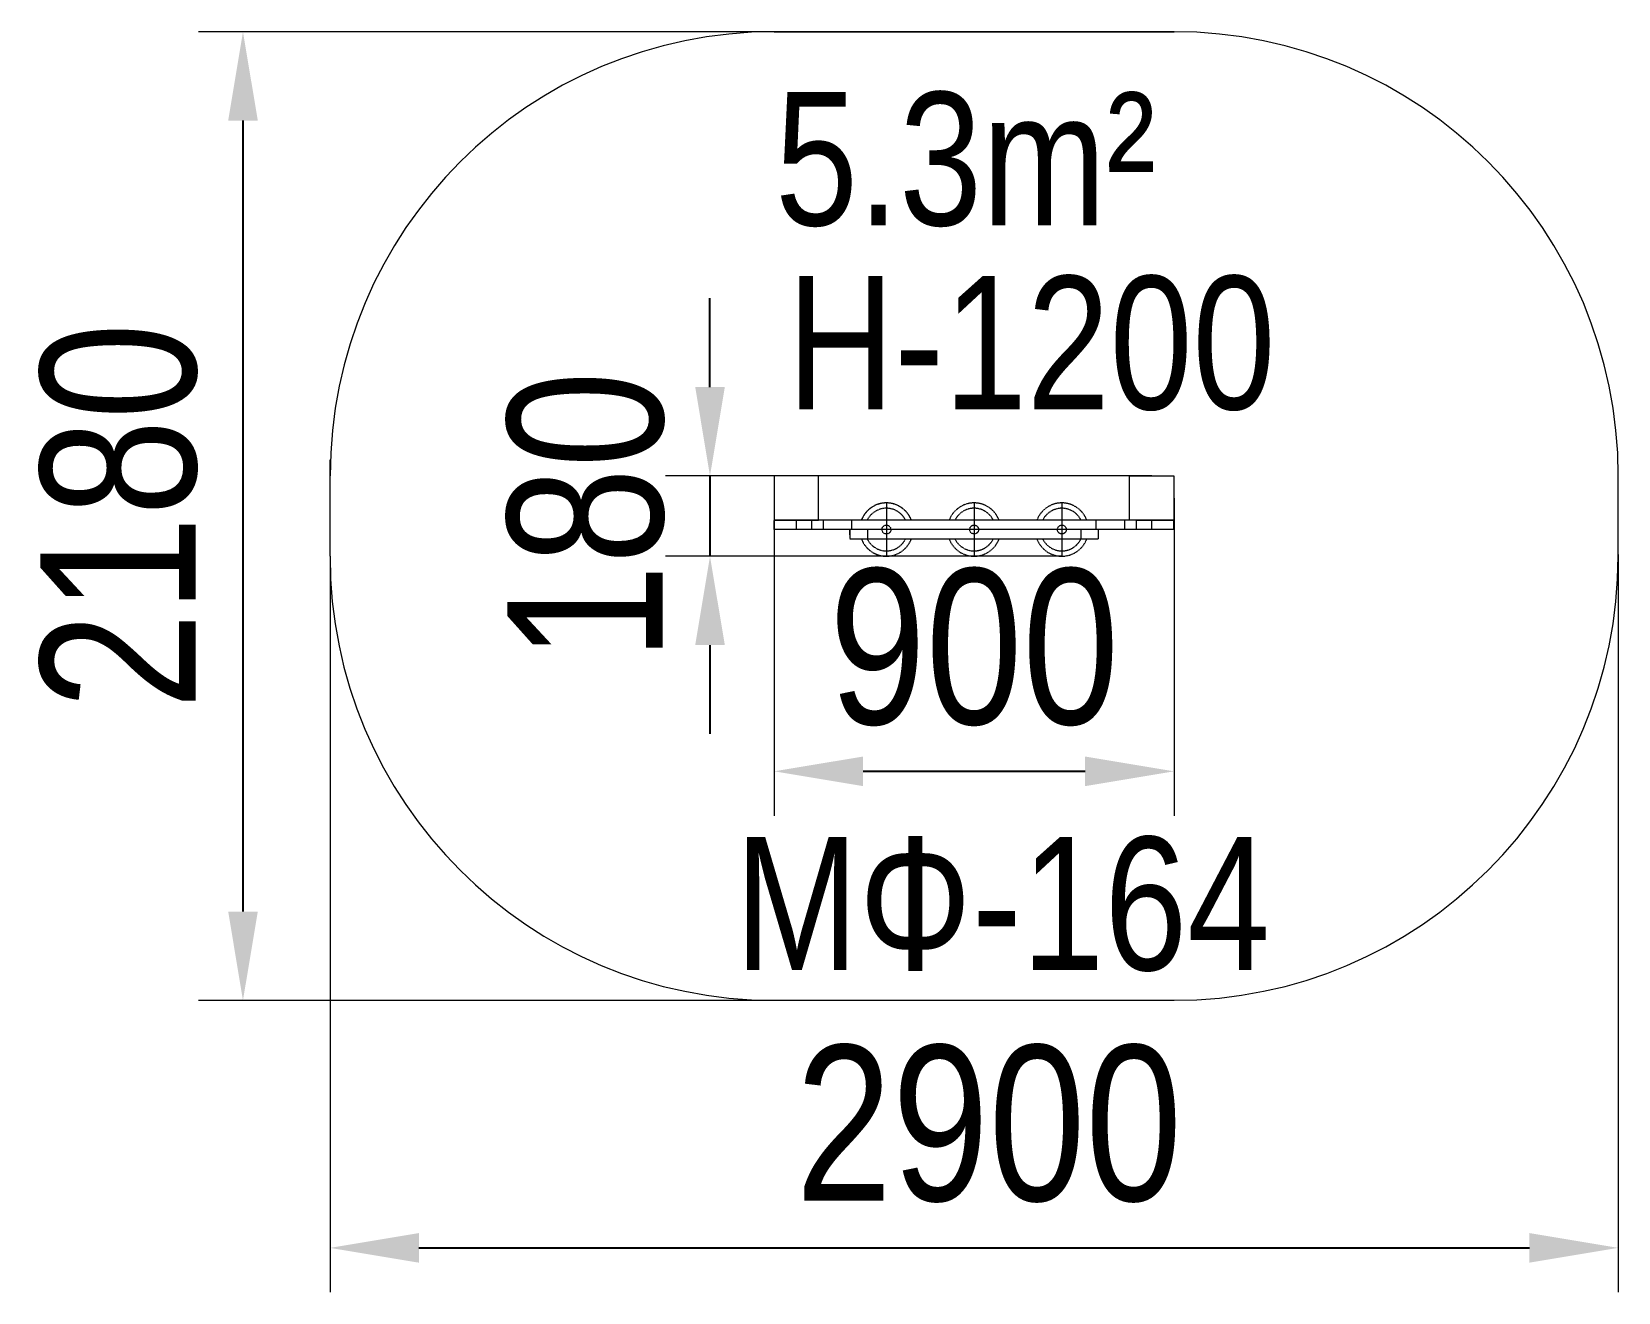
# Model space of a CAD drawing. Header units: millimetres. Extents: x -2022 to 1550, y -1567 to 1271.
import ezdxf

# ---------------------------------------------------------------- set-up
doc = ezdxf.new("R2010")
doc.units = ezdxf.units.MM
doc.linetypes.add('HIDDEN', pattern=[1.905, 1.27, -0.635])
for name, color, linetype in [('DIKOM_АРТИКУЛ', 7, 'Continuous'), ('DIKOM_ЗОНА', 90, 'Continuous'), ('DIKOM_ОБЪЕКТ', 7, 'Continuous'), ('DIKOM_РАЗМЕР_ЗОНА', 7, 'Continuous'), ('DIKOM_РАЗМЕР_ОБЪЕКТА', 7, 'Continuous')]:
    doc.layers.add(name, color=color, linetype=linetype)
doc.styles.add('style1', font='arialbd.ttf', dxfattribs={"width": 0.8})
doc.dimstyles.new('1-50', dxfattribs={"dimtxt": 300, "dimasz": 200, "dimexe": 100, "dimexo": 0, "dimgap": 100, "dimtad": 1, "dimtxsty": 'style1', "dimcen": 200, "dimclrd": 7, "dimclre": 7, "dimclrt": 7, "dimadec": 1, "dimazin": 2, "dimtfac": 1, "dimtmove": 0, "dimatfit": 2, "dimfxl": 0, "dimlwd": 25, "dimlwe": 18, "dimarcsym": 0})

# ---------------------------------------------------------------- blocks, each defined once
blk = doc.blocks.new('*D0')
at = {"layer": 'Defpoints', "color": 0, "transparency": 16777216}
for p in [(-350.1, 221.4), (549.9, 221.4), (549.9, -393.9)]:
    blk.add_point(p, dxfattribs=at)
at = {"layer": 'DIKOM_РАЗМЕР_ОБЪЕКТА', "color": 7, "lineweight": 18, "transparency": 16777216}
for p, q in [((-350.1, 221.4), (-350.1, -493.9)), ((549.9, 221.4), (549.9, -493.9))]:
    blk.add_line(p, q, dxfattribs=at)
at = {"layer": 'DIKOM_РАЗМЕР_ОБЪЕКТА', "color": 7, "lineweight": 25, "transparency": 16777216}
blk.add_line((-150.1, -393.9), (349.9, -393.9), dxfattribs=at)
at = {"layer": 'DIKOM_РАЗМЕР_ОБЪЕКТА', "color": 7, "transparency": 16777216}
for points in [[(-150.1, -360.6), (-150.1, -427.3), (-350.1, -393.9)], [(349.9, -360.6), (349.9, -427.3), (549.9, -393.9)]]:
    blk.add_solid(points, dxfattribs=at)
at = {"layer": 'DIKOM_РАЗМЕР_ОБЪЕКТА', "color": 7, "transparency": 16777216, "insert": (99.9, -115.2), "char_height": 300, "attachment_point": 5, "style": 'style1'}
blk.add_mtext('{\\fArial|b0|i0|c204|p34;\\H1.16667x;900}', dxfattribs=at)
blk = doc.blocks.new('*D1')
at = {"layer": 'Defpoints', "color": 0, "transparency": 16777216}
for p in [(499.9, 271.4), (-494.7, 90.4), (297.4, 90.4)]:
    blk.add_point(p, dxfattribs=at)
at = {"layer": 'DIKOM_РАЗМЕР_ОБЪЕКТА', "color": 7, "lineweight": 25, "transparency": 16777216}
for p, q in [((-494.7, 471.4), (-494.7, 671.4)), ((-494.7, 271.4), (-494.7, 90.4)), ((-494.7, -109.6), (-494.7, -309.6))]:
    blk.add_line(p, q, dxfattribs=at)
at = {"layer": 'DIKOM_РАЗМЕР_ОБЪЕКТА', "color": 7, "lineweight": 18, "transparency": 16777216}
for p, q in [((499.9, 271.4), (-594.7, 271.4)), ((297.4, 90.4), (-594.7, 90.4))]:
    blk.add_line(p, q, dxfattribs=at)
at = {"layer": 'DIKOM_РАЗМЕР_ОБЪЕКТА', "color": 7, "transparency": 16777216}
for points in [[(-528, 471.4), (-461.3, 471.4), (-494.7, 271.4)], [(-528, -109.6), (-461.3, -109.6), (-494.7, 90.4)]]:
    blk.add_solid(points, dxfattribs=at)
at = {"layer": 'DIKOM_РАЗМЕР_ОБЪЕКТА', "color": 7, "transparency": 16777216, "insert": (-773.4, 180.9), "char_height": 300, "attachment_point": 5, "rotation": 90, "style": 'style1'}
blk.add_mtext('{\\fArial|b0|i0|c204|p34;\\H1.16667x;180}', dxfattribs=at)
blk = doc.blocks.new('*D2')
at = {"layer": 'Defpoints', "color": 0, "transparency": 16777216}
for p in [(-1350.1, 90.4), (1549.9, 94), (1549.9, -1467)]:
    blk.add_point(p, dxfattribs=at)
at = {"layer": 'DIKOM_РАЗМЕР_ЗОНА', "color": 7, "lineweight": 18, "transparency": 16777216}
for p, q in [((-1350.1, 90.4), (-1350.1, -1567)), ((1549.9, 94), (1549.9, -1567))]:
    blk.add_line(p, q, dxfattribs=at)
at = {"layer": 'DIKOM_РАЗМЕР_ЗОНА', "color": 7, "lineweight": 25, "transparency": 16777216}
blk.add_line((-1150.1, -1467), (1349.9, -1467), dxfattribs=at)
at = {"layer": 'DIKOM_РАЗМЕР_ЗОНА', "color": 7, "transparency": 16777216}
for points in [[(-1150.1, -1433.6), (-1150.1, -1500.3), (-1350.1, -1467)], [(1349.9, -1433.6), (1349.9, -1500.3), (1549.9, -1467)]]:
    blk.add_solid(points, dxfattribs=at)
at = {"layer": 'DIKOM_РАЗМЕР_ЗОНА', "color": 7, "transparency": 16777216, "insert": (132.9, -1188.3), "char_height": 300, "attachment_point": 5, "style": 'style1'}
blk.add_mtext('{\\fArial|b0|i0|c204|p34;\\H1.16667x;2900}', dxfattribs=at)
blk = doc.blocks.new('*D3')
at = {"layer": 'Defpoints', "color": 0, "transparency": 16777216}
for p in [(550.1, 1271.4), (-1546.1, -909.6), (550.1, -909.6)]:
    blk.add_point(p, dxfattribs=at)
at = {"layer": 'DIKOM_РАЗМЕР_ЗОНА', "color": 7, "lineweight": 18, "transparency": 16777216}
for p, q in [((550.1, 1271.4), (-1646.1, 1271.4)), ((550.1, -909.6), (-1646.1, -909.6))]:
    blk.add_line(p, q, dxfattribs=at)
at = {"layer": 'DIKOM_РАЗМЕР_ЗОНА', "color": 7, "lineweight": 25, "transparency": 16777216}
blk.add_line((-1546.1, 1071.4), (-1546.1, -709.6), dxfattribs=at)
at = {"layer": 'DIKOM_РАЗМЕР_ЗОНА', "color": 7, "transparency": 16777216}
for points in [[(-1579.4, 1071.4), (-1512.7, 1071.4), (-1546.1, 1271.4)], [(-1579.4, -709.6), (-1512.7, -709.6), (-1546.1, -909.6)]]:
    blk.add_solid(points, dxfattribs=at)
at = {"layer": 'DIKOM_РАЗМЕР_ЗОНА', "color": 7, "transparency": 16777216, "insert": (-1824.8, 180.9), "char_height": 300, "attachment_point": 5, "rotation": 90, "style": 'style1'}
blk.add_mtext('{\\fArial|b0|i0|c204|p34;\\H1.16667x;2180}', dxfattribs=at)

msp = doc.modelspace()

# ---------------------------------------------------------------- linework, layer by layer
at = {"layer": 'DIKOM_ЗОНА', "color": 3, "lineweight": 15}
for p, q in [((-349.945, 1271.433), (550.055, 1271.433)), ((-1350.132, 90.433), (-1350.132, 307.433)), ((1549.86, 86.462), (1550.055, 271.433)), ((-350.132, -909.567), (549.868, -909.567))]:
    msp.add_line(p, q, dxfattribs=at)
for centre, start, end in [((-349.945, 271.433), 90, 180), ((550.055, 271.433), 0, 90), ((-350.132, 90.433), 180, 270), ((549.868, 90.433), 270, 0)]:
    msp.add_arc(centre, 1000, start, end, dxfattribs=at)
at = {"layer": 'DIKOM_ОБЪЕКТ', "color": 7, "linetype": 'HIDDEN', "lineweight": 15}
for p, q in [((-350.132, 271.433), (-350.132, 171.433)), ((-250.132, 271.433), (-350.132, 271.433)), ((-250.132, 171.433), (-250.132, 271.433)), ((449.868, 171.433), (449.868, 271.433)), ((449.868, 271.433), (549.868, 271.433)), ((549.868, 271.433), (549.868, 171.433)), ((-97.632, 210.433), (-97.632, 90.433)), ((99.868, 210.433), (99.868, 90.433)), ((297.368, 210.433), (297.368, 90.433)), ((-350.132, 150.433), (-350.132, 171.433)), ((-300.132, 171.433), (-350.132, 171.433)), ((-350.132, 171.433), (-250.132, 171.433)), ((-300.132, 150.433), (-350.132, 150.433)), ((-300.132, 150.433), (-300.132, 171.433)), ((-265.627, 171.433), (-300.132, 171.433)), ((-265.627, 150.433), (-300.132, 150.433)), ((-265.627, 150.433), (-265.627, 171.433)), ((-239.396, 171.433), (-265.627, 171.433)), ((-239.396, 150.433), (-265.627, 150.433)), ((-239.396, 150.433), (-239.396, 171.433)), ((-175.132, 171.433), (-239.396, 171.433)), ((-175.132, 150.433), (-239.396, 150.433)), ((-180.132, 150.433), (-180.132, 129.433)), ((-180.132, 138.433), (-180.132, 150.433)), ((-175.132, 150.433), (-175.132, 171.433)), ((374.868, 171.433), (-175.132, 171.433)), ((374.868, 150.433), (-175.132, 150.433)), ((-140.132, 150.433), (-140.132, 129.433)), ((339.868, 150.433), (339.868, 129.433)), ((374.868, 150.433), (374.868, 171.433)), ((439.133, 171.433), (374.868, 171.433)), ((439.133, 150.433), (374.868, 150.433)), ((379.868, 129.433), (379.868, 150.433)), ((379.868, 138.433), (379.868, 150.433)), ((439.133, 150.433), (439.133, 171.433)), ((465.363, 171.433), (439.133, 171.433)), ((465.363, 150.433), (439.133, 150.433)), ((549.868, 171.433), (449.868, 171.433)), ((465.363, 150.433), (465.363, 171.433)), ((499.868, 171.433), (465.363, 171.433)), ((465.363, 171.433), (499.868, 171.433)), ((499.868, 150.433), (465.363, 150.433)), ((499.868, 150.433), (499.868, 171.433)), ((549.868, 171.433), (499.868, 171.433)), ((499.868, 171.433), (549.868, 171.433)), ((549.868, 150.433), (499.868, 150.433)), ((549.868, 150.433), (549.868, 171.433)), ((-180.132, 129.433), (-140.132, 129.433)), ((-140.132, 129.433), (339.868, 129.433)), ((339.868, 129.433), (379.868, 129.433))]:
    msp.add_line(p, q, dxfattribs=at)
for centre in [(-97.632, 150.433), (99.868, 150.433), (297.368, 150.433)]:
    msp.add_circle(centre, 10, dxfattribs=at)
for centre, radius, start, end in [((-97.632, 150.433), 60, 20.487315, 159.512685), ((-97.632, 150.433), 60, 118.429274, 159.512685), ((-97.632, 150.433), 48, 25.94448, 154.05552), ((-97.632, 150.433), 60, 20.487315, 118.429274), ((99.868, 150.433), 60, 115.040347, 159.512685), ((99.868, 150.433), 48, 115.040347, 154.05552), ((99.868, 150.433), 60, 20.487315, 115.040347), ((99.868, 150.433), 48, 25.94448, 115.040347), ((297.368, 150.433), 60, 45.893683, 159.512685), ((297.368, 150.433), 48, 45.893683, 154.05552), ((297.368, 150.433), 48, 25.94448, 45.893683), ((297.368, 150.433), 60, 20.487315, 45.893683), ((-97.632, 150.433), 60, 200.487315, 253.429274), ((-97.632, 150.433), 60, 200.487315, 339.512685), ((-97.632, 150.433), 48, 205.94448, 334.05552), ((99.868, 150.433), 60, 200.487315, 339.512685), ((99.868, 150.433), 48, 205.94448, 334.05552), ((297.368, 150.433), 60, 200.487315, 339.512685), ((297.368, 150.433), 48, 205.94448, 334.05552)]:
    msp.add_arc(centre, radius, start, end, dxfattribs=at)

# ---------------------------------------------------------------- texts
at = {"layer": 'DIKOM_АРТИКУЛ', "insert": (-439.153, -541.571), "char_height": 300, "attachment_point": 1, "style": 'style1'}
msp.add_mtext_dynamic_manual_height_columns('{\\fArial|b0|i0|c204|p34;МФ-164}', width=1585.05254, gutter_width=20, heights=[0], dxfattribs=at)
at = {"layer": 'DIKOM_РАЗМЕР_ОБЪЕКТА', "insert": (-348.217, 1135.444), "char_height": 300, "attachment_point": 1, "style": 'style1'}
msp.add_mtext_dynamic_manual_height_columns('{\\fArial|b0|i0|c204|p34;5.3m²}', width=950.84009, gutter_width=20, heights=[0], dxfattribs=at)
at = {"layer": 'DIKOM_РАЗМЕР_ОБЪЕКТА', "insert": (-321.388, 721.297), "char_height": 300, "width": 1009.94939, "attachment_point": 1, "style": 'style1'}
msp.add_mtext('{\\fArial|b0|i0|c204|p34;H-1200}', dxfattribs=at)

# ---------------------------------------------------------------- dimensions: what is measured, and where the dimension line sits
at = {"layer": 'DIKOM_РАЗМЕР_ЗОНА'}
dim = msp.add_linear_dim(base=(-1546.08, -909.567), p1=(550.055, 1271.433), p2=(550.055, -909.567), angle=270, text='{\\fArial|b0|i0|c204|p34;\\H1.16667x;2180}', dimstyle='1-50', dxfattribs=at)
dim.commit()
dim.dimension.update_dxf_attribs({"geometry": '*D3', "text_midpoint": (-1546.08, 180.933), "dimtype": 161})
dim = msp.add_linear_dim(base=(1549.868, -1466.958), p1=(-1350.132, 90.433), p2=(1549.868, 93.961), text='{\\fArial|b0|i0|c204|p34;\\H1.16667x;<>}', dimstyle='1-50', dxfattribs=at)
dim.commit()
dim.dimension.update_dxf_attribs({"geometry": '*D2', "text_midpoint": (132.865, -1466.958), "dimtype": 160})
at = {"layer": 'DIKOM_РАЗМЕР_ОБЪЕКТА'}
dim = msp.add_linear_dim(base=(-494.675, 90.433), p1=(499.868, 271.433), p2=(297.368, 90.433), angle=90, text='{\\fArial|b0|i0|c204|p34;\\H1.16667x;180}', dimstyle='1-50', dxfattribs=at)
dim.commit()
dim.dimension.update_dxf_attribs({"geometry": '*D1', "text_midpoint": (-494.675, 180.933), "dimtype": 160})
dim = msp.add_linear_dim(base=(549.868, -393.943), p1=(-350.132, 221.433), p2=(549.868, 221.433), text='{\\fArial|b0|i0|c204|p34;\\H1.16667x;<>}', dimstyle='1-50', dxfattribs=at)
dim.commit()
dim.dimension.update_dxf_attribs({"geometry": '*D0', "text_midpoint": (99.868, -393.943), "dimtype": 160})

doc.saveas('drawing.dxf')
